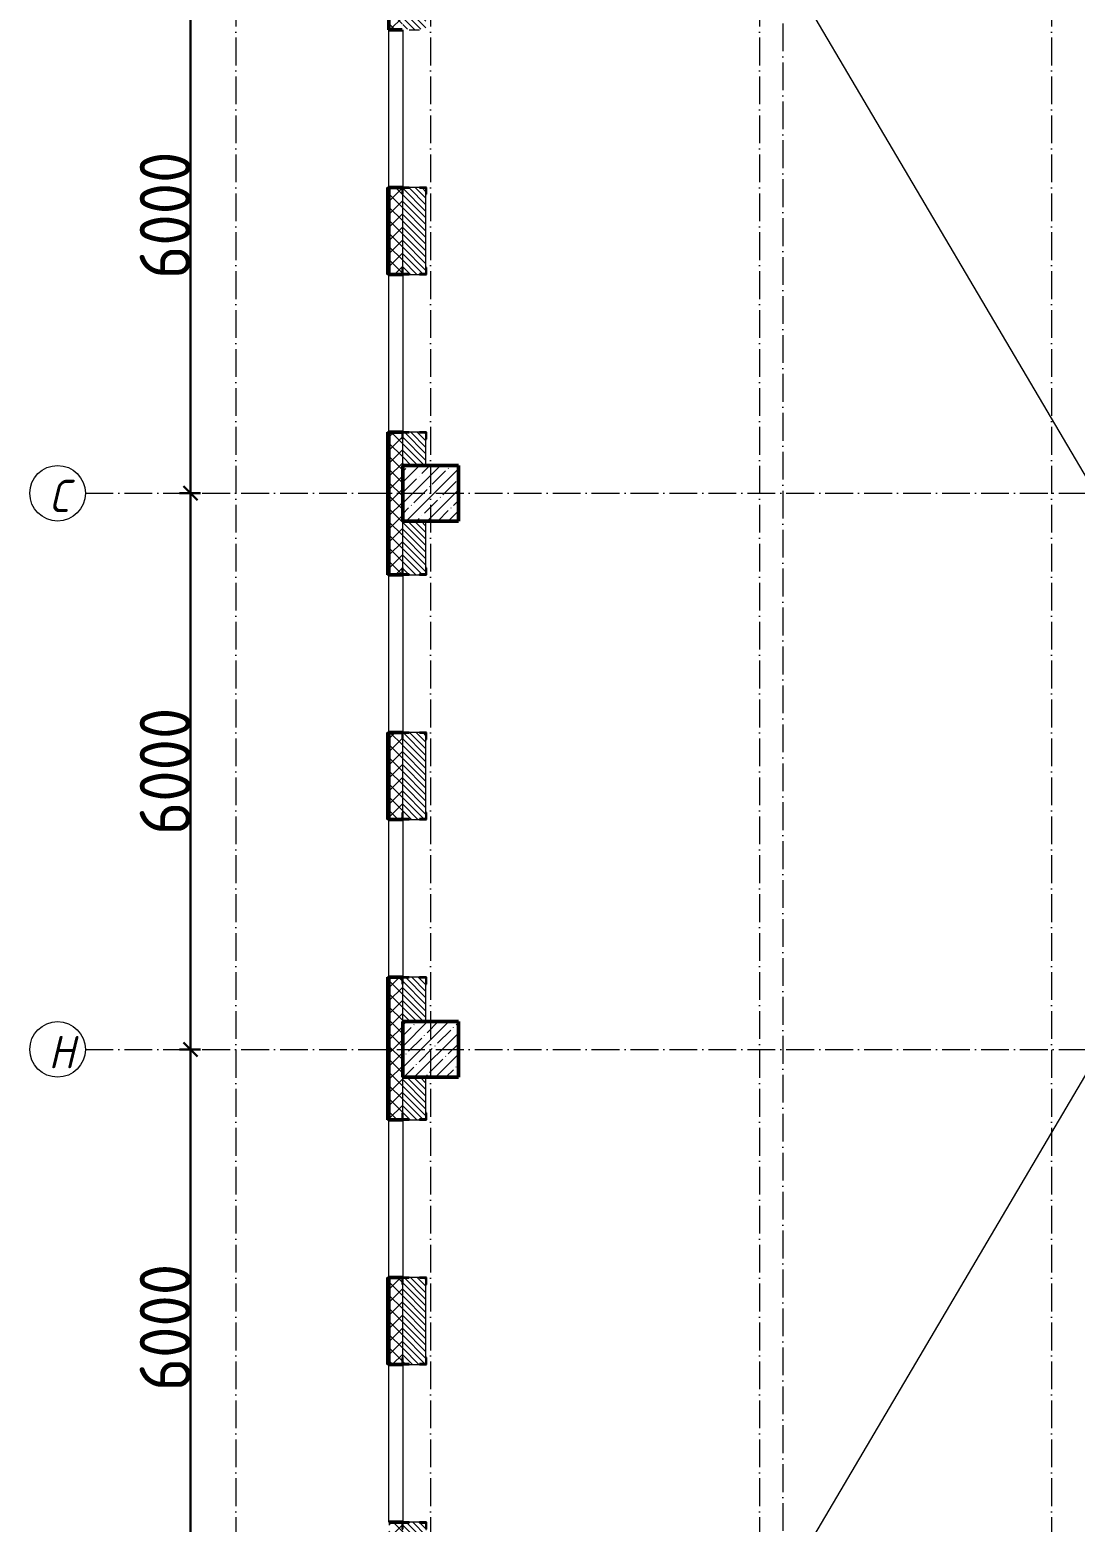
# Model space of a CAD drawing. Header units: millimetres. Extents: x -17017 to 628417, y -109036 to 199237.
# Drawn here: x 350497 to 361776, y -67282 to -51182 of the extents above; entities that cross this region are included whole.
import ezdxf

# ---------------------------------------------------------------- set-up
doc = ezdxf.new("R2010")
doc.units = ezdxf.units.MM
doc.linetypes.add('50_200_ШТРИХ_1Т_ш5_п1_п1_', pattern=[700, 500, -100, 0, -100])
for name, color, linetype, lineweight in [('A-____-____-DIMS', 7, 'Continuous', 9), ('A-DETL-____-OTLN-4', 7, 'Continuous', 18), ('A-GENM-____-MCUT', 7, 'Continuous', 25), ('A-GENM-____-OTLN-1', 7, 'Continuous', 25), ('A-WALL-____-MCUT-2', 7, 'Continuous', 50), ('A-WALL-____-MCUT-3', 7, 'Continuous', 9), ('A-WALL-____-OTLN', 7, 'Continuous', 9), ('A-WALL-____-PATT-1', 7, 'Continuous', 9), ('A-WALL-FNSH-MCUT-1', 7, 'Continuous', 9), ('S-COLS-____-MCUT', 7, 'Continuous', 50), ('S-COLS-____-OTLN', 7, 'Continuous', 9), ('S-GRID-____-IDEN', 7, 'Continuous', 9), ('S-GRID-____-OTLN-1', 7, '50_200_ШТРИХ_1Т_ш5_п1_п1_', 9), ('стяжа', 7, 'Continuous', 30)]:
    doc.layers.add(name, color=color, linetype=linetype, lineweight=lineweight)
doc.styles.add('ISOCPEUR_I', font='isocpeui.ttf', dxfattribs={"width": 0.9, "height": 2.5})
doc.styles.add('ISOCPEUR_I_9', font='isocpeui.ttf', dxfattribs={"width": 0.9, "height": 250})
doc.styles.add('СПДС', font='isocpeur.ttf', dxfattribs={"width": 0.9})
doc.dimstyles.new('ISO-2_5_0_9К_БОЛЬШОЙ_ОСИ', dxfattribs={"dimscale": 304.8, "dimtxt": 248.995294, "dimasz": 0.492126, "dimexe": 0.393701, "dimexo": 0, "dimgap": 0, "dimtad": 1, "dimdec": 0, "dimzin": 0, "dimdsep": 46, "dimtxsty": 'ISOCPEUR_I_9', "dimblk1": 'OBLIQUE', "dimblk2": 'OBLIQUE', "dimsah": 1, "dimcen": 0.09, "dimdle": 0.393701, "dimazin": 0, "dimtfac": 1, "dimtdec": 4, "dimtix": 1, "dimtmove": 0, "dimatfit": 3, "dimfxl": 1, "dimtvp": 1, "dimtolj": 1, "dimtzin": 0, "dimarcsym": 2})
pattern_1 = [(135, (283770.707, -86863.456), (-35.35534, -35.35534), [])]

# ---------------------------------------------------------------- blocks, each defined once
blk = doc.blocks.new('BSC_Колонна _Прямоугольная - 600х600-V15-АР1_План отверстий 3 этажа в осях 1-64_А-ГГ')
at = {"layer": 'S-COLS-____-OTLN'}
h = blk.add_hatch(dxfattribs=at)
h.set_pattern_fill('FP_51', color=256, style=0, pattern_type=2)
h.set_pattern_definition([(45, (-71050, -30681.04), (-114.04925, 114.04925), []), (45, (-70935.95, -30681.04), (-114.04925, 114.04925), [201.613, -40.323, 3.353, -36.97])])
h.paths.add_polyline_path([(-300, -300), (300, -300), (300, 300), (-300, 300)], flags=0)
at = {"layer": 'S-COLS-____-MCUT'}
for p, q in [((300, 300), (-300, 300)), ((-300, 300), (-300, -300)), ((300, -300), (300, 300)), ((-300, -300), (300, -300))]:
    blk.add_line(p, q, dxfattribs=at)
blk = doc.blocks.new('BSC_Колонна _Прямоугольная - 600х600-V16-АР1_План отверстий 3 этажа в осях 1-64_А-ГГ')
at = {"layer": 'S-COLS-____-OTLN'}
h = blk.add_hatch(dxfattribs=at)
h.set_pattern_fill('FP_52', color=256, style=0, pattern_type=2)
h.set_pattern_definition([(45, (-71050, -24681.04), (-114.04925, 114.04925), []), (45, (-70935.95, -24681.04), (-114.04925, 114.04925), [201.613, -40.323, 3.353, -36.97])])
h.paths.add_polyline_path([(-300, -300), (300, -300), (300, 300), (-300, 300), (-300, 134)], flags=0)
at = {"layer": 'S-COLS-____-MCUT'}
for p, q in [((300, 300), (-300, 300)), ((-300, 300), (-300, -300)), ((300, -300), (300, 300)), ((-300, -300), (300, -300))]:
    blk.add_line(p, q, dxfattribs=at)
blk = doc.blocks.new('Фахверк_СКБ_Уголок - 250_3380-27498580-АР1_План отверстий 3 этажа в осях 1-64_А-ГГ')
at = {"layer": 'A-GENM-____-MCUT'}
for p, q in [((200, 181), (125, 181)), ((125, 181), (125, 106)), ((131, 106), (131, 175)), ((131, 175), (200, 175)), ((200, 175), (200, 181)), ((125, 106), (131, 106)), ((131, -6), (125, -6)), ((125, -6), (125, -81)), ((125, -81), (200, -81)), ((131, -75), (131, -6)), ((200, -75), (131, -75)), ((200, -81), (200, -75))]:
    blk.add_line(p, q, dxfattribs=at)
blk = doc.blocks.new('Ось сетки - Круг_Ø6_00__ISO-2_5_0_9K_-25732049-АР1_План отверстий 3 этажа в осях 1-64_А-ГГ')
at = {"layer": 'S-GRID-____-IDEN'}
blk.add_circle((0, 0), 3, dxfattribs=at)
blk = doc.blocks.new('_Oblique')
at = {"color": 0, "linetype": 'ByBlock', "lineweight": -2}
blk.add_line((-0.5, -0.5), (0.5, 0.5), dxfattribs=at)
blk = doc.blocks.new('*D2977')
at = {"layer": 'A-____-____-DIMS', "color": 0, "lineweight": -2, "transparency": 16777216}
for p, q in [((352231, -50062), (352231, -56302)), ((352337, -50182), (352111, -50182)), ((352337, -56182), (352111, -56182))]:
    blk.add_line(p, q, dxfattribs=at)
at = {"layer": 'Defpoints', "color": 0, "transparency": 16777216}
for p in [(352337, -50182), (352231, -56182), (352337, -56182)]:
    blk.add_point(p, dxfattribs=at)
at = {"layer": 'A-____-____-DIMS', "color": 0, "lineweight": -2, "transparency": 16777216, "xscale": 150, "yscale": 150, "zscale": 150}
for p, rotation in [((352231, -50182), 90), ((352231, -56182), 270)]:
    blk.add_blockref('_Oblique', p, dxfattribs=dict(at, rotation=rotation))
at = {"layer": 'A-____-____-DIMS', "color": 0, "transparency": 16777216, "insert": (351957, -53182), "char_height": 548.6, "attachment_point": 5, "rotation": 90, "style": 'СПДС'}
blk.add_mtext('\\A1;6000', dxfattribs=at)
blk = doc.blocks.new('*D2810')
at = {"layer": 'A-____-____-DIMS', "color": 0, "lineweight": -2, "transparency": 16777216}
for p, q in [((352337, -56182), (352111, -56182)), ((352231, -56062), (352231, -62302)), ((352337, -62182), (352111, -62182))]:
    blk.add_line(p, q, dxfattribs=at)
at = {"layer": 'Defpoints', "color": 0, "transparency": 16777216}
for p in [(352337, -56182), (352231, -62182), (352337, -62182)]:
    blk.add_point(p, dxfattribs=at)
at = {"layer": 'A-____-____-DIMS', "color": 0, "lineweight": -2, "transparency": 16777216, "xscale": 150, "yscale": 150, "zscale": 150}
for p, rotation in [((352231, -56182), 90), ((352231, -62182), 270)]:
    blk.add_blockref('_Oblique', p, dxfattribs=dict(at, rotation=rotation))
at = {"layer": 'A-____-____-DIMS', "color": 0, "transparency": 16777216, "insert": (351957, -59182), "char_height": 548.6, "attachment_point": 5, "rotation": 90, "style": 'СПДС'}
blk.add_mtext('\\A1;6000', dxfattribs=at)
blk = doc.blocks.new('*D2811')
at = {"layer": 'A-____-____-DIMS', "color": 0, "lineweight": -2, "transparency": 16777216}
for p, q in [((352231, -62062), (352231, -68302)), ((352337, -62182), (352111, -62182)), ((352337, -68182), (352111, -68182))]:
    blk.add_line(p, q, dxfattribs=at)
at = {"layer": 'Defpoints', "color": 0, "transparency": 16777216}
for p in [(352337, -62182), (352231, -68182), (352337, -68182)]:
    blk.add_point(p, dxfattribs=at)
at = {"layer": 'A-____-____-DIMS', "color": 0, "lineweight": -2, "transparency": 16777216, "xscale": 150, "yscale": 150, "zscale": 150}
for p, rotation in [((352231, -62182), 90), ((352231, -68182), 270)]:
    blk.add_blockref('_Oblique', p, dxfattribs=dict(at, rotation=rotation))
at = {"layer": 'A-____-____-DIMS', "color": 0, "transparency": 16777216, "insert": (351957, -65182), "char_height": 548.6, "attachment_point": 5, "rotation": 90, "style": 'СПДС'}
blk.add_mtext('\\A1;6000', dxfattribs=at)
blk = doc.blocks.new('3эт')
at = {"layer": 'S-GRID-____-OTLN-1', "color": 251, "ltscale": 0.6, "true_color": 0x636466}
for p, q in [((352720.7, -36982.5), (352720.7, -91346.1)), ((354820.7, -36982.5), (354820.7, -91173.5)), ((358370.7, -36982.5), (358370.7, -75532.4)), ((361520.7, -36982.5), (361520.7, -78293.6)), ((358620.7, -37250.7), (358620.7, -75532.4)), ((351097.5, -56182.4), (374089.5, -56182.4)), ((351097.5, -62182.4), (374089.5, -62182.4))]:
    blk.add_line(p, q, dxfattribs=at)
at = {"layer": 'S-GRID-____-IDEN', "char_height": 350, "attachment_point": 1, "style": 'ISOCPEUR_I'}
for s, insert, width in [('\\fISOCPEUR|b0|i1|c204|p34|;\\W.9;С', (350708.5, -56035.8), 202.025), ('\\fISOCPEUR|b0|i1|c204|p34|;\\W.9;Н', (350699.5, -62035.8), 223.671)]:
    blk.add_mtext(s, dxfattribs=dict(at, insert=insert, width=width))
at = {"layer": 'A-____-____-DIMS'}
for base, p1, p2, picture, middle in [((352231.1, -56182.4), (352337.1, -50182.4), (352337.1, -56182.4), '*D2977', (351956.7, -53182.4)), ((352231.1, -62182.4), (352337.1, -56182.4), (352337.1, -62182.4), '*D2810', (351956.7, -59182.4)), ((352231.1, -68182.4), (352337.1, -62182.4), (352337.1, -68182.4), '*D2811', (351956.7, -65182.4))]:
    dim = blk.add_linear_dim(base=base, p1=p1, p2=p2, angle=90, dimstyle='ISO-2_5_0_9К_БОЛЬШОЙ_ОСИ', override={"dimtxt": 1.8, "dimpost": '<>', "dimtxsty": 'СПДС', "dimfxl": 6000}, dxfattribs=at)
    dim.commit()
    dim.dimension.update_dxf_attribs({"geometry": picture, "text_midpoint": middle})

msp = doc.modelspace()

# ---------------------------------------------------------------- hatches: boundary and pattern name
at = {"layer": 'A-WALL-____-PATT-1'}
h = msp.add_hatch(dxfattribs=at)
h.set_pattern_fill('FP_1', color=256, style=0, pattern_type=2)
h.set_pattern_definition([(45, (283770.71, -86863.46), (-70.71068, 70.71068), []), (135, (283770.71, -86863.46), (-70.71068, -70.71068), [])])
h.paths.add_polyline_path([(354371, -74532), (354521, -74532), (354521, -73237), (354515, -73237), (354515, -73162), (354371, -73162)], flags=0)
h.paths.add_polyline_path([(354456, -71462), (354515, -71462), (354515, -71387), (354521, -71387), (354521, -70597), (354515, -70597), (354515, -70522), (354371, -70522), (354371, -71462)], flags=0)
h.paths.add_polyline_path([(354456, -68822), (354515, -68822), (354515, -68747), (354521, -68747), (354521, -67357), (354515, -67357), (354515, -67282), (354371, -67282), (354371, -68822)], flags=0)
h.paths.add_polyline_path([(354456, -65582), (354515, -65582), (354515, -65507), (354521, -65507), (354521, -64717), (354515, -64717), (354515, -64642), (354371, -64642), (354371, -65582)], flags=0)
h.paths.add_polyline_path([(354456, -62942), (354515, -62942), (354515, -62867), (354521, -62867), (354521, -61477), (354515, -61477), (354515, -61402), (354371, -61402), (354371, -62942)], flags=0)
h.paths.add_polyline_path([(354371, -59702), (354515, -59702), (354515, -59627), (354521, -59627), (354521, -58837), (354515, -58837), (354515, -58762), (354371, -58762)], flags=0)
h.paths.add_polyline_path([(354371, -57062), (354515, -57062), (354515, -56987), (354521, -56987), (354521, -55597), (354515, -55597), (354515, -55522), (354371, -55522)], flags=0)
h.paths.add_polyline_path([(354371, -53822), (354515, -53822), (354515, -53747), (354521, -53747), (354521, -52957), (354515, -52957), (354515, -52882), (354371, -52882)], flags=0)
h.paths.add_polyline_path([(354515, -51182), (354515, -51107), (354521, -51107), (354521, -49717), (354515, -49717), (354515, -49642), (354371, -49642), (354371, -51182), (354456, -51182)], flags=0)
h.paths.add_polyline_path([(354515, -47942), (354515, -47867), (354521, -47867), (354521, -47077), (354515, -47077), (354515, -47002), (354371, -47002), (354371, -47942), (354456, -47942)], flags=0)
h.paths.add_polyline_path([(354515, -45302), (354515, -45227), (354521, -45227), (354521, -43932), (354371, -43932), (354371, -45302), (354456, -45302)], flags=0)
h = msp.add_hatch(dxfattribs=at)
h.set_pattern_fill('FP_6', color=256, style=0, pattern_type=2)
h.set_pattern_definition(pattern_1)
h.paths.add_polyline_path([(354702, -55882), (354771, -55882), (354771, -55528), (354702, -55528), (354702, -55522), (354590, -55522), (354590, -55528), (354521, -55528), (354521, -55882)], flags=0)
h.paths.add_polyline_path([(354702, -53822), (354702, -53816), (354771, -53816), (354771, -52888), (354702, -52888), (354702, -52882), (354590, -52882), (354590, -52888), (354521, -52888), (354521, -53816), (354590, -53816), (354590, -53822)], flags=0)
h.paths.add_polyline_path([(354702, -51182), (354702, -51176), (354771, -51176), (354771, -50482), (354521, -50482), (354521, -51176), (354590, -51176), (354590, -51182)], flags=0)
h = msp.add_hatch(dxfattribs=at)
h.set_pattern_fill('FP_6', color=256, style=0, pattern_type=2)
h.set_pattern_definition(pattern_1)
h.paths.add_polyline_path([(354590, -61882), (354771, -61882), (354771, -61408), (354702, -61408), (354702, -61402), (354590, -61402), (354590, -61408), (354521, -61408), (354521, -61882)], flags=0)
h.paths.add_polyline_path([(354590, -59702), (354702, -59702), (354702, -59696), (354771, -59696), (354771, -58768), (354702, -58768), (354702, -58762), (354590, -58762), (354590, -58768), (354521, -58768), (354521, -59696), (354590, -59696)], flags=0)
h.paths.add_polyline_path([(354702, -57062), (354702, -57056), (354771, -57056), (354771, -56482), (354521, -56482), (354521, -57056), (354590, -57056), (354590, -57062)], flags=0)
h = msp.add_hatch(dxfattribs=at)
h.set_pattern_fill('FP_6', color=256, style=0, pattern_type=2)
h.set_pattern_definition(pattern_1)
h.paths.add_polyline_path([(354590, -67882), (354771, -67882), (354771, -67288), (354702, -67288), (354702, -67282), (354590, -67282), (354590, -67288), (354521, -67288), (354521, -67882)], flags=0)
h.paths.add_polyline_path([(354702, -65582), (354702, -65576), (354771, -65576), (354771, -64648), (354702, -64648), (354702, -64642), (354590, -64642), (354590, -64648), (354521, -64648), (354521, -65576), (354590, -65576), (354590, -65582)], flags=0)
h.paths.add_polyline_path([(354702, -62942), (354702, -62936), (354771, -62936), (354771, -62482), (354521, -62482), (354521, -62936), (354590, -62936), (354590, -62942)], flags=0)

# ---------------------------------------------------------------- linework, layer by layer
at = {"layer": 'A-DETL-____-OTLN-4'}
for p, q in [((355121, -73932), (372521, -44432)), ((355121, -44532), (372521, -74032))]:
    msp.add_line(p, q, dxfattribs=at)
at = {"layer": 'A-WALL-____-MCUT-2'}
for p, q in [((354371, -49642), (354371, -51182)), ((354371, -51182), (354515, -51182)), ((354359, -52882), (354359, -53822)), ((354364, -52882), (354364, -53822)), ((354371, -52882), (354371, -53822)), ((354515, -52882), (354371, -52882)), ((354371, -53822), (354515, -53822)), ((354359, -55522), (354359, -57062)), ((354364, -55522), (354364, -57062)), ((354371, -55522), (354371, -57062)), ((354515, -55522), (354371, -55522)), ((354371, -57062), (354515, -57062)), ((354359, -58762), (354359, -59702)), ((354364, -58762), (354364, -59702)), ((354371, -58762), (354371, -59702)), ((354515, -58762), (354371, -58762)), ((354371, -59702), (354515, -59702)), ((354359, -61402), (354359, -62942)), ((354364, -61402), (354364, -62942)), ((354371, -61402), (354371, -62942)), ((354515, -61402), (354371, -61402)), ((354371, -62942), (354515, -62942)), ((354359, -64642), (354359, -65582)), ((354364, -64642), (354364, -65582)), ((354371, -64642), (354371, -65582)), ((354515, -64642), (354371, -64642)), ((354371, -65582), (354515, -65582)), ((354515, -67282), (354371, -67282))]:
    msp.add_line(p, q, dxfattribs=at)
at = {"layer": 'A-WALL-____-MCUT-3'}
for p, q in [((354590, -51182), (354702, -51182)), ((354521, -53747), (354521, -52957)), ((354702, -52882), (354590, -52882)), ((354771, -53747), (354771, -52957)), ((354590, -53822), (354702, -53822)), ((354702, -55522), (354590, -55522)), ((354521, -55882), (354521, -55597)), ((354771, -55882), (354771, -55597)), ((354521, -56987), (354521, -56482)), ((354771, -56987), (354771, -56482)), ((354590, -57062), (354702, -57062)), ((354702, -58762), (354590, -58762)), ((354521, -59627), (354521, -58837)), ((354771, -59627), (354771, -58837)), ((354590, -59702), (354702, -59702)), ((354521, -61882), (354521, -61477)), ((354702, -61402), (354590, -61402)), ((354771, -61882), (354771, -61477)), ((354521, -62867), (354521, -62482)), ((354771, -62867), (354771, -62482)), ((354590, -62942), (354702, -62942)), ((354521, -65507), (354521, -64717)), ((354702, -64642), (354590, -64642)), ((354771, -65507), (354771, -64717)), ((354590, -65582), (354702, -65582)), ((354702, -67282), (354590, -67282))]:
    msp.add_line(p, q, dxfattribs=at)
at = {"layer": 'A-WALL-____-OTLN'}
for p, q in [((354371, -52882), (354371, -51182)), ((354521, -51182), (354521, -52882)), ((354371, -55522), (354371, -53822)), ((354521, -53822), (354521, -55522)), ((354371, -58762), (354371, -57062)), ((354521, -57062), (354521, -58762)), ((354371, -61402), (354371, -59702)), ((354521, -59702), (354521, -61402)), ((354371, -64642), (354371, -62942)), ((354521, -62942), (354521, -64642)), ((354371, -67282), (354371, -65582)), ((354521, -65582), (354521, -67282))]:
    msp.add_line(p, q, dxfattribs=at)
at = {"layer": 'A-WALL-FNSH-MCUT-1'}
for p, q in [((354371, -52882), (354351, -52882)), ((354351, -52882), (354351, -53822)), ((354351, -53822), (354371, -53822)), ((354371, -55522), (354351, -55522)), ((354351, -55522), (354351, -57062)), ((354351, -57062), (354371, -57062)), ((354371, -58762), (354351, -58762)), ((354351, -58762), (354351, -59702)), ((354351, -59702), (354371, -59702)), ((354371, -61402), (354351, -61402)), ((354351, -61402), (354351, -62942)), ((354351, -62942), (354371, -62942)), ((354371, -64642), (354351, -64642)), ((354351, -64642), (354351, -65582)), ((354351, -65582), (354371, -65582))]:
    msp.add_line(p, q, dxfattribs=at)

# ---------------------------------------------------------------- block references
at = {"layer": 'A-GENM-____-OTLN-1'}
for p, rotation in [((354596, -52757), 269.9999999999999), ((354696, -53947), 89.99999999999991), ((354596, -55397), 269.9999999999999), ((354696, -57187), 89.99999999999991), ((354596, -58637), 269.9999999999999), ((354696, -59827), 89.99999999999991), ((354596, -61277), 269.9999999999999), ((354696, -63067), 89.99999999999991), ((354596, -64517), 269.9999999999999), ((354696, -65707), 89.99999999999991), ((354596, -67157), 269.9999999999999)]:
    msp.add_blockref('Фахверк_СКБ_Уголок - 250_3380-27498580-АР1_План отверстий 3 этажа в осях 1-64_А-ГГ', p, dxfattribs=dict(at, rotation=rotation))
at = {"layer": 'S-COLS-____-OTLN'}
for name, p in [('BSC_Колонна _Прямоугольная - 600х600-V15-АР1_План отверстий 3 этажа в осях 1-64_А-ГГ', (354821, -56182)), ('BSC_Колонна _Прямоугольная - 600х600-V16-АР1_План отверстий 3 этажа в осях 1-64_А-ГГ', (354821, -62182))]:
    msp.add_blockref(name, p, dxfattribs=at)
at = {"layer": 'S-GRID-____-IDEN', "xscale": 99.99999999999993, "yscale": 99.99999999999993, "zscale": 99.99999999999993, "rotation": 269.9999999999995}
for p in [(350797, -56182), (350797, -62182)]:
    msp.add_blockref('Ось сетки - Круг_Ø6_00__ISO-2_5_0_9K_-25732049-АР1_План отверстий 3 этажа в осях 1-64_А-ГГ', p, dxfattribs=at)
at = {"layer": 'стяжа'}
msp.add_blockref('3эт', (0, 0), dxfattribs=at)

doc.saveas('drawing.dxf')
